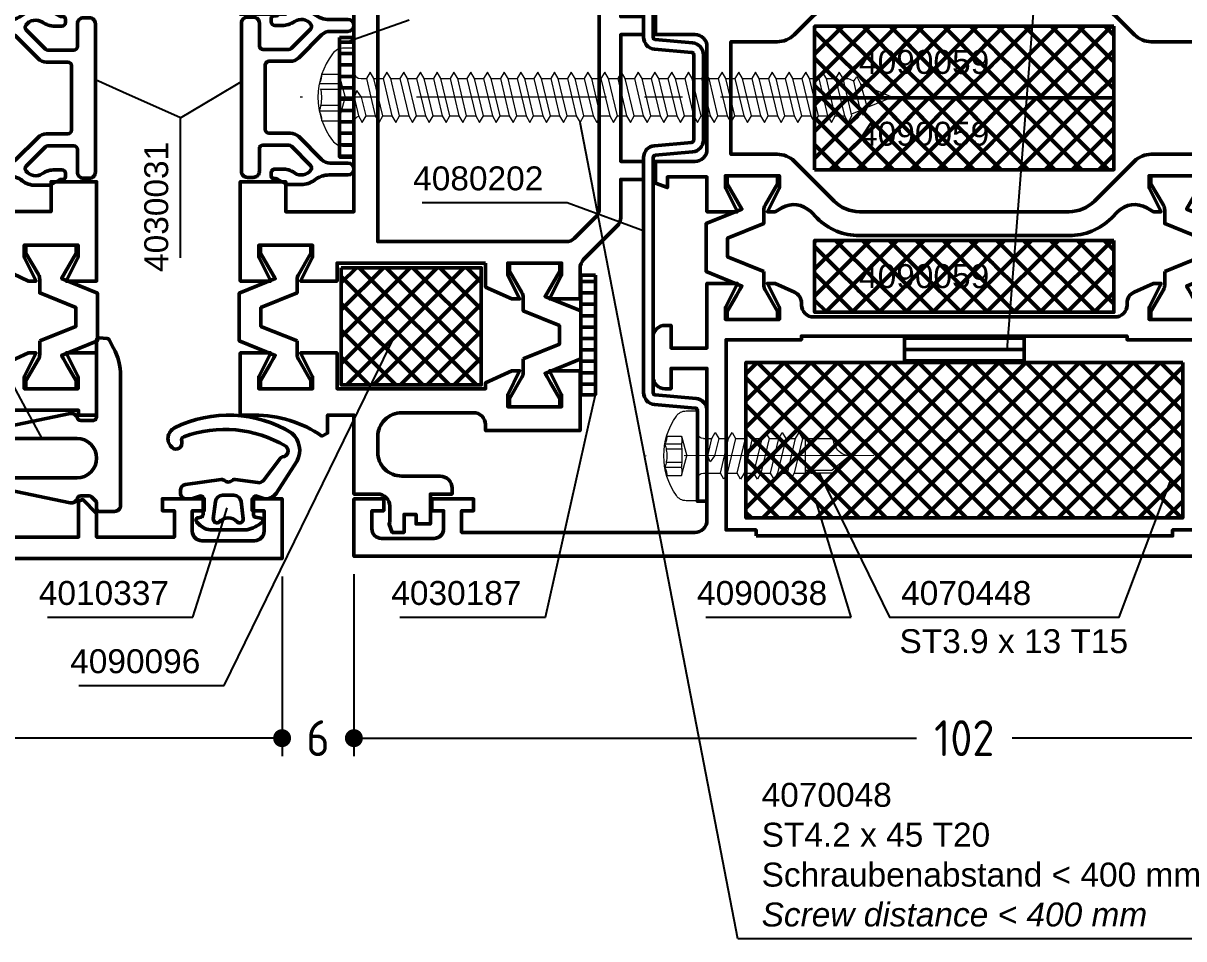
# Model space of a CAD drawing. Header units: millimetres. Extents: x 5 to 241, y 6 to 132.
# Drawn here: x 95.9 to 192.8, y 6 to 82.5 of the extents above; entities that cross this region are included whole.
import ezdxf

# ---------------------------------------------------------------- set-up
doc = ezdxf.new("R2010")
doc.units = ezdxf.units.MM
doc.linetypes.add('CENTER', pattern=[50.8, 31.75, -6.35, 6.35, -6.35])
doc.linetypes.add('HIDDEN', pattern=[9.525, 6.35, -3.175])
for name, color, linetype, lineweight in [('AM_5', 3, 'Continuous', 25), ('AM_C', 50, 'Continuous', 50), ('AM_S', 80, 'Continuous', 50), ('Cent3', 70, 'CENTER', 18), ('CHide4', 10, 'HIDDEN', 13), ('Cont3', 70, 'Continuous', 18), ('Cont4', 10, 'Continuous', 13)]:
    doc.layers.add(name, color=color, linetype=linetype, lineweight=lineweight)
doc.layers.add('WBC-GER-ENG', color=7, linetype='Continuous')
doc.styles.add('HBS_DIMTEXTSTYLE', font='isocp.shx')
doc.styles.add('SWISSL', font='swissl.ttf')
doc.dimstyles.new('Konstruktionsschnitt 1-1$0', dxfattribs={"dimscale": 0, "dimtxt": 3, "dimasz": 1.5, "dimexe": 1.5, "dimexo": 1.5, "dimgap": 1.5, "dimtad": 0, "dimdsep": 46, "dimtxsty": 'HBS_DIMTEXTSTYLE', "dimblk": 'PUNKT', "dimcen": 0, "dimclrd": 3, "dimclre": 3, "dimclrt": 2, "dimadec": 1, "dimazin": 2, "dimtfac": 0.7, "dimtofl": 0, "dimtmove": 0, "dimatfit": 3, "dimfxl": 0, "dimtolj": 1, "dimtzin": 0, "dimarcsym": 0})

# ---------------------------------------------------------------- blocks, each defined once
blk = doc.blocks.new('WS4070448')
at = {"layer": 'Cent3', "ltscale": 0.5}
blk.add_line((8.051, -14.399), (8.067, 4.661), dxfattribs=at)
at = {"layer": 'CHide4', "ltscale": 0.3}
for p, q in [((7.096, 1.694), (7.096, 3.079)), ((7.508, 1.694), (7.508, 2.967)), ((8.627, 1.694), (8.627, 2.967)), ((9.039, 1.694), (9.039, 3.079))]:
    blk.add_line(p, q, dxfattribs=at)
for points in [[(6.417, 2.921), (6.417, 1.694)], [(9.717, 2.921), (9.717, 1.694)], [(6.417, 1.694), (8.067, 1.252)], [(9.717, 1.694), (8.067, 1.252)]]:
    blk.add_lwpolyline(points, dxfattribs=at)
for centre, radius, start, end in [((6.478, 4.198), 1.279, 267.28485, 298.88724), ((8.067, 5.853), 2.94, 250.69884, 289.30116), ((9.657, 4.198), 1.279, 241.11276, 272.71515), ((6.756, 2.851), 1.206, 253.66426, 286.33574), ((8.067, 11.775), 10.128, 264.49478, 275.50522), ((9.378, 2.851), 1.206, 253.66426, 286.33574)]:
    blk.add_arc(centre, radius, start, end, dxfattribs=at)
at = {"layer": 'Cont4'}
for p, q in [((6.617, -8.639), (6.617, -11.003)), ((6.617, -8.639), (9.517, -8.639)), ((9.517, -11.003), (9.517, -8.639)), ((6.617, -11.003), (8.067, -12.639)), ((8.067, -12.639), (9.517, -11.003))]:
    blk.add_line(p, q, dxfattribs=at)
blk.add_lwpolyline([(11.39, 2.114, 0.314856), (4.744, 2.114, 0.244912), (4.317, 1.295), (4.317, 0.361), (11.817, 0.361), (11.817, 1.295, 0.244912), (11.39, 2.114, 0.138291)], format="xyb", dxfattribs=at)
for points in [[(6.117, -1.139), (6.617, -1.428), (8.067, -1.084), (8.567, -0.707), (8.067, -0.507), (6.617, -0.851)], [(6.117, -2.539), (6.617, -2.828), (9.517, -2.14), (10.017, -1.852), (9.517, -1.563), (6.617, -2.251)], [(6.117, -3.939), (6.617, -4.228), (9.517, -3.54), (10.017, -3.252), (9.517, -2.963), (6.617, -3.651)], [(6.117, -5.339), (6.617, -5.628), (9.517, -4.94), (10.017, -4.652), (9.517, -4.363), (6.617, -5.051)], [(6.117, -6.739), (6.617, -7.028), (9.517, -6.34), (10.017, -6.052), (9.517, -5.763), (6.617, -6.451)], [(6.117, -8.139), (6.617, -8.428), (9.517, -7.74), (10.017, -7.452), (9.517, -7.163), (6.617, -7.851)]]:
    blk.add_lwpolyline(points, close=True, dxfattribs=at)
for points in [[(6.617, -0.139), (6.617, -0.851)], [(9.517, -0.139), (9.517, -1.563)], [(6.617, -1.428), (6.617, -1.851)], [(6.617, -1.428), (6.617, -2.251)], [(6.617, -1.428), (6.617, -2.251)], [(6.617, -2.828), (6.617, -3.651)], [(9.517, -2.14), (9.517, -2.963)], [(9.517, -3.54), (9.517, -4.363)], [(6.617, -4.228), (6.617, -5.051)], [(6.617, -5.628), (6.617, -6.451)], [(9.517, -4.94), (9.517, -5.763)], [(9.517, -6.34), (9.517, -7.163)], [(6.617, -7.028), (6.617, -7.851)], [(9.517, -7.74), (9.517, -8.639)], [(6.617, -8.428), (6.617, -8.639)], [(9.267, -8.639), (9.267, -10.887), (8.101, -12.285)], [(9.517, -9.14), (9.517, -9.963)], [(6.617, -9.828), (6.617, -10.651)]]:
    blk.add_lwpolyline(points, dxfattribs=at)
for centre, radius, start, end in [((6.117, -0.139), 0.5, 0, 90), ((10.017, -0.139), 0.5, 90, 180), ((6.609, -12.471), 1.468, 353.42435, 89.66881)]:
    blk.add_arc(centre, radius, start, end, dxfattribs=at)
blk = doc.blocks.new('PUNKT')
at = {"color": 0, "linetype": 'Continuous'}
blk.add_line((-0.5, 0), (-1, 0), dxfattribs=at)
at = {"color": 0, "linetype": 'Continuous', "const_width": 0.5}
blk.add_lwpolyline([(-0.25, 0, 1), (0.25, 0, 1)], format="xyb", close=True, dxfattribs=at)
blk = doc.blocks.new('*D9')
at = {"layer": 'AM_5', "color": 3, "lineweight": -2, "transparency": 16777216}
for p, q in [((123.5, 36.466), (123.5, 21.268)), ((225.5, 36.466), (225.5, 21.268)), ((125, 22.768), (170.51, 22.768)), ((224, 22.768), (178.49, 22.768))]:
    blk.add_line(p, q, dxfattribs=at)
at = {"layer": 'AM_5', "color": 3, "lineweight": -2, "transparency": 16777216, "xscale": 1.5, "yscale": 1.5, "zscale": 1.5, "rotation": 180}
blk.add_blockref('PUNKT', (123.5, 22.768), dxfattribs=at)
at = {"layer": 'AM_5', "color": 3, "lineweight": -2, "transparency": 16777216, "xscale": 1.5, "yscale": 1.5, "zscale": 1.5}
blk.add_blockref('PUNKT', (225.5, 22.768), dxfattribs=at)
at = {"layer": 'AM_5', "color": 2, "transparency": 16777216, "insert": (174.5, 22.768), "char_height": 3, "attachment_point": 5, "style": 'HBS_DIMTEXTSTYLE'}
blk.add_mtext('\\A1;102', dxfattribs=at)
blk = doc.blocks.new('ZAHL links')
at = {"layer": 'AM_5', "color": 2, "style": 'SWISSL'}
blk.add_attdef('XXX', (1.846, -2.5), '', height=1.5, dxfattribs=at)
blk = doc.blocks.new('*S59')
at = {"layer": 'AM_5', "color": 3}
for p, q in [((182.865, 116.766), (175.886, 99.484)), ((182.865, 116.766), (178.252, 57.701)), ((195.001, 116.766), (182.865, 116.766))]:
    blk.add_line(p, q, dxfattribs=at)
at = {"layer": 'AM_5', "color": 3, "linetype": 'Continuous'}
for p, q in [((175.886, 99.484), (174.949, 97.166)), ((178.252, 57.701), (178.058, 55.209))]:
    blk.add_line(p, q, dxfattribs=at)
at = {"layer": 'AM_5', "color": 2, "insert": (184.865, 117.766), "char_height": 2, "attachment_point": 7, "style": 'SWISSL'}
blk.add_mtext('4030232', dxfattribs=at)
blk = doc.blocks.new('*S60')
at = {"layer": 'AM_5', "color": 3, "linetype": 'Continuous'}
blk.add_line((162.764, 40.44), (162.041, 42.833), dxfattribs=at)
at = {"layer": 'AM_5', "color": 3}
for p, q in [((165.049, 32.872), (162.764, 40.44)), ((152.904, 32.872), (165.049, 32.872))]:
    blk.add_line(p, q, dxfattribs=at)
at = {"layer": 'AM_5', "color": 2, "insert": (163.049, 33.872), "char_height": 2, "attachment_point": 9, "style": 'SWISSL'}
blk.add_mtext('4090038', dxfattribs=at)
blk = doc.blocks.new('*S61')
at = {"layer": 'AM_5', "color": 3, "linetype": 'Continuous'}
blk.add_line((143.128, 49.026), (143.675, 51.466), dxfattribs=at)
at = {"layer": 'AM_5', "color": 3}
for p, q in [((139.5, 32.872), (143.128, 49.026)), ((127.349, 32.872), (139.5, 32.872))]:
    blk.add_line(p, q, dxfattribs=at)
at = {"layer": 'AM_5', "color": 2, "insert": (137.5, 33.872), "char_height": 2, "attachment_point": 9, "style": 'SWISSL'}
blk.add_mtext('4030187', dxfattribs=at)
blk = doc.blocks.new('*S64')
at = {"layer": 'AM_5', "color": 3}
for p, q in [((129.193, 67.52), (141.329, 67.52)), ((141.329, 67.52), (145.413, 66.026))]:
    blk.add_line(p, q, dxfattribs=at)
at = {"layer": 'AM_5', "color": 3, "linetype": 'Continuous'}
blk.add_line((145.413, 66.026), (147.761, 65.168), dxfattribs=at)
at = {"layer": 'AM_5', "color": 2, "insert": (139.329, 68.52), "char_height": 2, "attachment_point": 9, "style": 'SWISSL'}
blk.add_mtext('4080202', dxfattribs=at)
blk = doc.blocks.new('ws4070048')
at = {"layer": 'Cent3', "ltscale": 0.5}
blk.add_line((0, -46.5), (0, 4.5), dxfattribs=at)
at = {"layer": 'CHide4', "ltscale": 0.3}
for p, q in [((-1.171, 1.248), (-1.171, 2.885)), ((-0.684, 1.248), (-0.684, 2.753)), ((0.638, 1.248), (0.638, 2.753)), ((1.125, 1.248), (1.125, 2.885))]:
    blk.add_line(p, q, dxfattribs=at)
for points in [[(-1.973, 2.666), (-1.973, 1.248)], [(1.927, 2.682), (1.927, 1.248)], [(-1.973, 1.248), (-0.023, 0.726)], [(1.927, 1.248), (-0.023, 0.726)]]:
    blk.add_lwpolyline(points, dxfattribs=at)
for centre, radius, start, end in [((-1.962, 4.206), 1.539, 269.57434, 300.88365), ((-0.023, 6.163), 3.474, 250.69884, 289.30116), ((1.885, 4.206), 1.525, 240.10442, 271.56463), ((-1.572, 2.616), 1.425, 253.66426, 286.33574), ((-0.023, 13.162), 11.97, 264.49478, 275.50522), ((1.526, 2.616), 1.425, 253.66426, 286.33574)]:
    blk.add_arc(centre, radius, start, end, dxfattribs=at)
at = {"layer": 'Cont4'}
blk.add_lwpolyline([(3.625, 1.781, 0.336235), (-3.625, 1.781, 0.234691), (-4.1, 0.825), (-4.1, 0), (4.1, 0), (4.1, 0.825, 0.234691), (3.625, 1.781, 0.14402)], format="xyb", dxfattribs=at)
for points in [[(-1.55, -0.382), (-2.1, -0.7), (-1.55, -1.018), (0, -0.647), (0.55, -0.233), (0, -0.012)], [(-1.55, -1.782), (-2.1, -2.1), (-1.55, -2.418), (1.55, -1.677), (2.1, -1.359), (1.55, -1.042)], [(-1.55, -3.182), (-2.1, -3.5), (-1.55, -3.818), (1.55, -3.077), (2.1, -2.759), (1.55, -2.442)], [(-1.55, -4.582), (-2.1, -4.9), (-1.55, -5.218), (1.55, -4.477), (2.1, -4.159), (1.55, -3.842)], [(-1.55, -5.982), (-2.1, -6.3), (-1.55, -6.618), (1.55, -5.877), (2.1, -5.559), (1.55, -5.242)], [(-1.55, -7.382), (-2.1, -7.7), (-1.55, -8.018), (1.55, -7.277), (2.1, -6.959), (1.55, -6.642)], [(-1.55, -8.782), (-2.1, -9.1), (-1.55, -9.418), (1.55, -8.677), (2.1, -8.359), (1.55, -8.042)], [(-1.55, -10.182), (-2.1, -10.5), (-1.55, -10.818), (1.55, -10.077), (2.1, -9.759), (1.55, -9.442)], [(-1.55, -11.582), (-2.1, -11.9), (-1.55, -12.218), (1.55, -11.477), (2.1, -11.159), (1.55, -10.842)], [(-1.55, -12.982), (-2.1, -13.3), (-1.55, -13.618), (1.55, -12.877), (2.1, -12.559), (1.55, -12.242)], [(-1.55, -14.382), (-2.1, -14.7), (-1.55, -15.018), (1.55, -14.277), (2.1, -13.959), (1.55, -13.642)], [(-1.55, -15.782), (-2.1, -16.1), (-1.55, -16.418), (1.55, -15.677), (2.1, -15.359), (1.55, -15.042)], [(-1.55, -17.182), (-2.1, -17.5), (-1.55, -17.818), (1.55, -17.077), (2.1, -16.759), (1.55, -16.442)], [(-1.55, -18.582), (-2.1, -18.9), (-1.55, -19.218), (1.55, -18.477), (2.1, -18.159), (1.55, -17.842)], [(-1.55, -19.982), (-2.1, -20.3), (-1.55, -20.618), (1.55, -19.877), (2.1, -19.559), (1.55, -19.242)], [(-1.55, -21.382), (-2.1, -21.7), (-1.55, -22.018), (1.55, -21.277), (2.1, -20.959), (1.55, -20.642)], [(-1.55, -22.782), (-2.1, -23.1), (-1.55, -23.418), (1.55, -22.677), (2.1, -22.359), (1.55, -22.042)], [(-1.55, -24.182), (-2.1, -24.5), (-1.55, -24.818), (1.55, -24.077), (2.1, -23.759), (1.55, -23.442)], [(-1.55, -25.582), (-2.1, -25.9), (-1.55, -26.218), (1.55, -25.477), (2.1, -25.159), (1.55, -24.842)], [(-1.55, -26.982), (-2.1, -27.3), (-1.55, -27.618), (1.55, -26.877), (2.1, -26.559), (1.55, -26.242)], [(-1.55, -28.382), (-2.1, -28.7), (-1.55, -29.018), (1.55, -28.277), (2.1, -27.959), (1.55, -27.642)], [(-1.55, -29.782), (-2.1, -30.1), (-1.55, -30.418), (1.55, -29.677), (2.1, -29.359), (1.55, -29.042)], [(-1.55, -31.182), (-2.1, -31.5), (-1.55, -31.818), (1.55, -31.077), (2.1, -30.759), (1.55, -30.442)], [(-1.55, -32.582), (-2.1, -32.9), (-1.55, -33.218), (1.55, -32.477), (2.1, -32.159), (1.55, -31.842)], [(-1.55, -33.982), (-2.1, -34.3), (-1.55, -34.618), (1.55, -33.877), (2.1, -33.559), (1.55, -33.242)], [(-1.55, -35.382), (-2.1, -35.7), (-1.55, -36.018), (1.55, -35.277), (2.1, -34.959), (1.55, -34.642)], [(-1.55, -36.782), (-2.1, -37.1), (-1.55, -37.418), (1.55, -36.677), (2.1, -36.359), (1.55, -36.042)], [(-1.55, -38.182), (-2.1, -38.5), (-1.55, -38.818), (1.55, -38.077), (2.1, -37.759), (1.55, -37.442)], [(-1.55, -39.582), (-2.1, -39.9), (-1.55, -40.218), (1.55, -39.477), (2.1, -39.159), (1.55, -38.842)], [(-1.55, -40.982), (-2.1, -41.3), (-1.55, -41.618), (1.55, -40.877), (2.1, -40.559), (1.55, -40.242)], [(1.342, -41.76), (1.733, -42.024), (1.107, -42.328), (-0.872, -42.896), (-1.497, -42.594), (-1.107, -42.328)]]:
    blk.add_lwpolyline(points, close=True, dxfattribs=at)
for points in [[(1.55, -0.6), (1.55, -1.042)], [(-1.55, -1.018), (-1.55, -1.782)], [(1.55, -1.677), (1.55, -2.442)], [(-1.55, -2.418), (-1.55, -3.182)], [(-1.55, -3.818), (-1.55, -4.582)], [(1.55, -3.077), (1.55, -3.842)], [(1.55, -4.477), (1.55, -5.242)], [(-1.55, -5.218), (-1.55, -5.982)], [(-1.55, -6.618), (-1.55, -7.382)], [(1.55, -5.877), (1.55, -6.642)], [(1.55, -7.277), (1.55, -8.042)], [(-1.55, -8.018), (-1.55, -8.782)], [(1.55, -8.677), (1.55, -9.442)], [(-1.55, -9.418), (-1.55, -10.182)], [(1.55, -10.077), (1.55, -10.842)], [(-1.55, -10.818), (-1.55, -11.582)], [(1.55, -11.477), (1.55, -12.242)], [(-1.55, -12.218), (-1.55, -12.982)], [(1.55, -12.877), (1.55, -13.642)], [(-1.55, -13.618), (-1.55, -14.382)], [(1.55, -14.277), (1.55, -15.042)], [(-1.55, -15.018), (-1.55, -15.782)], [(-1.55, -16.418), (-1.55, -17.182)], [(1.55, -15.677), (1.55, -16.442)], [(1.55, -17.077), (1.55, -17.842)], [(-1.55, -17.818), (-1.55, -18.582)], [(-1.55, -19.218), (-1.55, -19.982)], [(1.55, -18.477), (1.55, -19.242)], [(1.55, -19.877), (1.55, -20.642)], [(-1.55, -20.618), (-1.55, -21.382)], [(1.55, -21.277), (1.55, -22.042)], [(-1.55, -22.018), (-1.55, -22.782)], [(1.55, -22.677), (1.55, -23.442)], [(-1.55, -23.418), (-1.55, -24.182)], [(1.55, -24.077), (1.55, -24.842)], [(-1.55, -24.818), (-1.55, -25.582)], [(1.55, -25.477), (1.55, -26.242)], [(-1.55, -26.218), (-1.55, -26.982)], [(1.55, -26.877), (1.55, -27.642)], [(-1.55, -27.618), (-1.55, -28.382)], [(-1.55, -29.018), (-1.55, -29.782)], [(1.55, -28.277), (1.55, -29.042)], [(1.55, -29.677), (1.55, -30.442)], [(-1.55, -30.418), (-1.55, -31.182)], [(-1.55, -31.818), (-1.55, -32.582)], [(1.55, -31.077), (1.55, -31.842)], [(1.55, -32.477), (1.55, -33.242)], [(-1.55, -33.218), (-1.55, -33.982)], [(1.55, -33.877), (1.55, -34.642)], [(-1.55, -34.618), (-1.55, -35.382)], [(1.55, -35.277), (1.55, -36.042)], [(-1.55, -36.018), (-1.55, -36.782)], [(1.55, -36.677), (1.55, -37.442)], [(-1.55, -37.418), (-1.55, -38.182)], [(1.55, -38.077), (1.55, -38.842)], [(-1.55, -38.818), (-1.55, -39.582)], [(1.55, -39.477), (1.55, -40.242)], [(-1.55, -40.218), (-1.55, -40.982)], [(-1.107, -42.328), (-1.414, -41.585)], [(1.342, -41.76), (1.55, -41.258)], [(1.55, -40.877), (1.55, -41.258)], [(1.107, -42.328), (0, -45), (-0.872, -42.896)]]:
    blk.add_lwpolyline(points, dxfattribs=at)
for centre, start, end in [((2.15, -0.6), 90, 180), ((-2.15, -0.6), 19.28031, 90)]:
    blk.add_arc(centre, 0.6, start, end, dxfattribs=at)
blk = doc.blocks.new('*D21')
at = {"layer": 'AM_5', "color": 3, "lineweight": -2, "transparency": 16777216}
for p, q in [((19.5, 36.466), (19.5, 21.266)), ((117.5, 36.268), (117.5, 21.266)), ((21, 22.766), (65.287, 22.766)), ((116, 22.766), (71.712, 22.766))]:
    blk.add_line(p, q, dxfattribs=at)
at = {"layer": 'AM_5', "color": 3, "lineweight": -2, "transparency": 16777216, "xscale": 1.5, "yscale": 1.5, "zscale": 1.5, "rotation": 180}
blk.add_blockref('PUNKT', (19.5, 22.766), dxfattribs=at)
at = {"layer": 'AM_5', "color": 3, "lineweight": -2, "transparency": 16777216, "xscale": 1.5, "yscale": 1.5, "zscale": 1.5}
blk.add_blockref('PUNKT', (117.5, 22.766), dxfattribs=at)
at = {"layer": 'AM_5', "color": 2, "transparency": 16777216, "insert": (68.5, 22.766), "char_height": 3, "attachment_point": 5, "style": 'HBS_DIMTEXTSTYLE'}
blk.add_mtext('\\A1;98', dxfattribs=at)
blk = doc.blocks.new('*D22')
at = {"layer": 'AM_5', "color": 3, "lineweight": -2, "transparency": 16777216}
for p, q in [((117.5, 36.268), (117.5, 21.266)), ((123.5, 36.466), (123.5, 21.266)), ((116, 22.766), (114.5, 22.766)), ((125, 22.766), (126.5, 22.766))]:
    blk.add_line(p, q, dxfattribs=at)
at = {"layer": 'AM_5', "color": 3, "lineweight": -2, "transparency": 16777216, "xscale": 1.5, "yscale": 1.5, "zscale": 1.5}
blk.add_blockref('PUNKT', (117.5, 22.766), dxfattribs=at)
at = {"layer": 'AM_5', "color": 3, "lineweight": -2, "transparency": 16777216, "xscale": 1.5, "yscale": 1.5, "zscale": 1.5, "rotation": 180}
blk.add_blockref('PUNKT', (123.5, 22.766), dxfattribs=at)
at = {"layer": 'AM_5', "color": 2, "transparency": 16777216, "insert": (120.5, 22.766), "char_height": 3, "attachment_point": 5, "style": 'HBS_DIMTEXTSTYLE'}
blk.add_mtext('\\A1;6', dxfattribs=at)
blk = doc.blocks.new('*S72')
at = {"layer": 'AM_5', "color": 3}
for p, q in [((75.212, 66.267), (87.342, 66.267)), ((87.342, 66.267), (96.239, 50.011))]:
    blk.add_line(p, q, dxfattribs=at)
at = {"layer": 'AM_5', "color": 3, "linetype": 'Continuous'}
blk.add_line((96.239, 50.011), (97.439, 47.818), dxfattribs=at)
at = {"layer": 'AM_5', "color": 2, "insert": (85.342, 67.267), "char_height": 2, "attachment_point": 9, "style": 'SWISSL'}
blk.add_mtext('4030183', dxfattribs=at)
blk = doc.blocks.new('*S73')
at = {"layer": 'AM_5', "color": 3, "linetype": 'Continuous'}
blk.add_line((112.174, 39.63), (112.924, 42.015), dxfattribs=at)
at = {"layer": 'AM_5', "color": 3}
for p, q in [((110.049, 32.872), (112.174, 39.63)), ((97.899, 32.872), (110.049, 32.872))]:
    blk.add_line(p, q, dxfattribs=at)
at = {"layer": 'AM_5', "color": 2, "insert": (108.049, 33.872), "char_height": 2, "attachment_point": 9, "style": 'SWISSL'}
blk.add_mtext('4010337', dxfattribs=at)
blk = doc.blocks.new('*S75')
at = {"layer": 'AM_5', "color": 3, "linetype": 'Continuous'}
for p, q in [((104.183, 76.757), (101.9, 77.776)), ((111.956, 76.368), (114.1, 77.653))]:
    blk.add_line(p, q, dxfattribs=at)
at = {"layer": 'AM_5', "color": 3}
for p, q in [((109.012, 74.604), (104.183, 76.757)), ((109.012, 74.604), (111.956, 76.368)), ((109.012, 62.904), (109.012, 74.604))]:
    blk.add_line(p, q, dxfattribs=at)
at = {"layer": 'AM_5', "color": 2, "insert": (108.012, 72.604), "char_height": 2, "attachment_point": 9, "rotation": 90, "style": 'SWISSL'}
blk.add_mtext('4030031', dxfattribs=at)
blk = doc.blocks.new('*S78')
at = {"layer": 'AM_5', "color": 3, "linetype": 'Continuous'}
blk.add_line((125.611, 53.688), (126.708, 55.935), dxfattribs=at)
at = {"layer": 'AM_5', "color": 3}
for p, q in [((112.67, 27.168), (125.611, 53.688)), ((100.514, 27.168), (112.67, 27.168))]:
    blk.add_line(p, q, dxfattribs=at)
at = {"layer": 'AM_5', "color": 2, "insert": (110.67, 28.168), "char_height": 2, "attachment_point": 9, "style": 'SWISSL'}
blk.add_mtext('4090096', dxfattribs=at)
blk = doc.blocks.new('*S79')
at = {"layer": 'WBC-GER-ENG', "color": 3, "linetype": 'Continuous'}
blk.add_line((142.874, 71.776), (142.4, 74.231), dxfattribs=at)
at = {"layer": 'WBC-GER-ENG', "color": 3}
for p, q in [((155.567, 6), (142.874, 71.776)), ((193.749, 6), (155.567, 6))]:
    blk.add_line(p, q, dxfattribs=at)
at = {"layer": 'WBC-GER-ENG', "color": 2, "insert": (157.567, 7), "char_height": 2, "attachment_point": 7, "style": 'SWISSL'}
blk.add_mtext('4070048\\PST4.2 x 45 T20\\PSchraubenabstand < 400 mm\\P\\fSwis721 Lt BT|b0|i1|c0|p34;Screw distance < 400 mm', dxfattribs=at)
blk = doc.blocks.new('WI4090096')
h = blk.add_hatch()
h.set_pattern_fill('ANSI37', color=256, scale=0.5, angle=-90)
h.set_pattern_definition([(315, (-138.8408, 91.3842), (1.122532, 1.122532), []), (45, (-138.8408, 91.3842), (-1.122532, 1.122532), [])])
h.paths.add_polyline_path([(11.7, 9.8), (0, 9.8), (0, 0), (11.7, 0)])
blk.add_lwpolyline([(0, 9.8), (11.7, 9.8), (11.7, 0), (0, 0), (0, 9.8)], close=True)
blk = doc.blocks.new('WI1021358')
for points in [[(-75.199, 5), (-75.199, -2), (-72.199, -2), (-72.058, -2.341), (-73.216, -3.5), (-75.199, -3.5), (-75.199, -10), (-72.999, -10), (-72.999, -9), (-71.999, -9), (-71.999, -12.5), (-72.999, -12.5), (-72.999, -11.5), (-74.699, -11.5, 0.414214), (-75.499, -12.3), (-75.499, -16.7, 0.414214), (-74.699, -17.5), (-72.999, -17.5), (-72.999, -16.5), (-71.999, -16.5), (-71.999, -19), (-76.999, -19), (-76.999, 79)], [(-60.805, 4.358), (-59.799, 2.2), (-59.799, 2.2), (-59.799, 1.55), (-61.799, 2.55), (-62.799, 2.55), (-62.799, -1.95), (-61.799, -1.95), (-59.799, -0.95), (-59.799, -3.5), (-64.999, -3.5), (-64.999, -2), (-64.599, -2), (-64.599, 5, 0.414214)]]:
    blk.add_lwpolyline(points, format="xyb")
blk.add_lwpolyline([(-52.594, 4.787), (-53.8, 2.2), (-53.799, 1.55), (-51.799, 2.55), (-50.799, 2.55), (-50.799, -1.95), (-51.799, -1.95), (-53.799, -0.95), (-53.799, -3.5), (-45.499, -3.5), (-45.499, 0.3), (-47.999, 0.3), (-47.999, 6)])
blk.add_lwpolyline([(-58.807, 1.25), (-59.933, 1.25, -0.131652), (-60.333, 1.358), (-62.138, 2.4), (-62.799, 2.4), (-62.799, -1.8), (-62.138, -1.8), (-60.799, -1.027), (-60.311, -0.744), (-60.012, -0.572), (-58.799, -3.575), (-54.799, -3.575), (-53.586, -0.572), (-51.46, -1.8), (-50.799, -1.8), (-50.799, 2.4), (-51.46, 2.4), (-53.265, 1.358, -0.131652), (-53.665, 1.25), (-54.791, 1.25), (-56.013, -1.775), (-57.585, -1.775)], format="xyb", close=True)
blk = doc.blocks.new('WI1021365')
for points in [[(0.2, -51), (0.2, 51), (5, 51), (5, 48.5), (4, 48.5), (4, 49.5), (2.5, 49.5, 0.414214), (1.7, 48.7), (1.7, 44.3, 0.414214), (2.5, 43.5), (4, 43.5), (4, 44.5), (5, 44.5), (5, 41), (4, 41), (4, 42), (2.2, 42), (2.2, 22.5, 0.414214), (3.2, 21.5), (15.9, 21.5), (15.9, 24.5), (14.2, 24.5), (14.2, 25, -0.414214), (15.2, 26), (18.5, 26, -0.414214), (19.5, 25), (19.5, 24.5), (17.6, 24.5), (17.6, 21.5), (23, 21.5), (23, 18.95), (21, 19.95), (20, 19.95), (20, 15.45), (21, 15.45), (23, 16.45), (23, 15.8), (22.266, 14.187, -0.294108), (21.356, 13.6), (21.2, 13.6, 0.414214), (20.2, 12.6), (20.2, -12.6, 0.414214), (21.2, -13.6), (21.356, -13.6, -0.294108), (22.266, -14.186), (23, -15.8), (23, -15.8), (23, -16.45), (21, -15.45), (20, -15.45), (20, -19.95)], [(29, -15.8), (29.32, -15.245, 0.339454), (29.003, -12.831), (28.464, -12.293, -0.198912), (27, -8.757), (27, 8.757, -0.198912), (28.464, 12.293), (29.003, 12.831, 0.339454), (29.32, 15.245), (29, 15.8), (29, 16.45), (31, 15.45), (32, 15.45), (32, 19.95), (31, 19.95), (29, 18.95), (29, 21.5), (31.9, 21.5), (31.9, 24.8), (31.014, 24.8), (31.378, 25.8), (33.2, 25.8), (33.2, 22.5, 0.414214), (34.2, 21.5), (42.8, 21.5, 0.414214), (43.8, 22.5), (43.8, 25.8), (45.622, 25.8)]]:
    blk.add_lwpolyline(points, format="xyb")
blk.add_lwpolyline([(32, -19.95), (32, -15.45), (31, -15.45), (29, -16.45), (29, -15.8), (29.32, -15.245)])
for points in [[(23.992, 16.75), (22.866, 16.75, 0.131652), (22.466, 16.643), (20.661, 15.6), (20, 15.6), (20, 19.8), (20.661, 19.8), (22, 19.027), (22.488, 18.745), (22.787, 18.572), (24, 21.575), (28, 21.575), (29.213, 18.572), (31.339, 19.8), (32, 19.8), (32, 15.6), (31.339, 15.6), (29.534, 16.643, 0.131652), (29.134, 16.75), (28.008, 16.75), (26.786, 19.775), (25.214, 19.775)], [(48, 8.757, 0.198912), (47.121, 10.879), (43.786, 14.214, -0.198912), (43.2, 15.628), (43.2, 19.5), (33.8, 19.5), (33.8, 15.628, -0.198912), (33.214, 14.214), (29.879, 10.879, 0.198912), (29, 8.757), (29, -8.757, 0.198912), (29.879, -10.879), (33.214, -14.214, -0.198912), (33.8, -15.628), (33.8, -19.5), (43.2, -19.5), (43.2, -15.628, -0.198912), (43.786, -14.214), (47.121, -10.879, 0.198912), (48, -8.757)], [(23.992, -16.749), (22.866, -16.749, -0.131652), (22.466, -16.642), (20.661, -15.6), (20, -15.6), (20, -19.8), (20.661, -19.8), (22, -19.026), (22.488, -18.744), (22.787, -18.571), (24, -21.574), (28, -21.574), (29.213, -18.571), (31.339, -19.8), (32, -19.8), (32, -15.6), (31.339, -15.6), (29.534, -16.642, -0.131652), (29.134, -16.749), (28.008, -16.749), (26.786, -19.774), (25.214, -19.774)]]:
    blk.add_lwpolyline(points, format="xyb", close=True)
blk.add_lwpolyline([(1.9, 17.4), (2.4, 17.4), (2.4, 19.9), (18.3, 19.9), (18.3, 13.6), (18.6, 13.6), (18.6, -13.6), (18.3, -13.6), (18.3, -19.9), (2.4, -19.9), (2.4, -17.4), (1.9, -17.4), (1.9, 17.4)], close=True)
blk = doc.blocks.new('WI1021376')
for points in [[(-17.2, 28.8), (-17.2, 29.45), (-15.2, 28.45), (-14.2, 28.45), (-14.2, 32.95), (-15.2, 32.95), (-17.2, 31.95), (-17.2, 34.5), (-12, 34.5), (-12, 33), (-12.4, 33), (-12.4, 27.5, 0.414214), (-9.9, 25), (-2.8, 25, 0.414214), (-1.8, 26), (-1.8, 33), (-4.8, 33), (-4.941, 33.341), (-3.783, 34.5), (-1.8, 34.5), (-1.8, 41), (-4, 41), (-4, 40), (-5, 40), (-5, 43.5), (-4, 43.5), (-4, 42.5), (-2.3, 42.5, 0.414214), (-1.5, 43.3), (-1.5, 47.7, 0.414214), (-2.3, 48.5), (-4, 48.5), (-4, 47.5), (-5, 47.5), (-5, 50), (0, 50), (0, 0.5), (-0.821, 0.117), (-1.714, 0.866, 0.176327), (-2.357, 1.1), (-3.5, 1.1, 0.414214), (-4.5, 0.1), (-4.5, -1.9, -0.414214), (-5.5, -2.9), (-6.3, -2.9), (-6.3, 1.1), (-11.7, 1.1, -0.414214), (-12.7, 2.1), (-12.7, 6.1), (-15.7, 6.1), (-15.7, 8.65), (-13.7, 7.65), (-12.7, 7.65), (-12.7, 12.15), (-13.7, 12.15), (-15.7, 11.15), (-15.7, 11.8), (-14.7, 14), (-14.2, 14), (-14.2, 25.4, 0.414214), (-15.2, 26.4), (-15.533, 26.4, -0.302776), (-16.456, 27.015), (-17.2, 28.8)], [(-73.955, 21.998), (-72.6, 21.999, 0.413845), (-71.601, 22.999), (-71.601, 25), (-65.001, 25), (-65.001, 27.2), (-66.501, 27.2), (-66.749, 27.669, 0.151177), (-65.001, 33.317), (-65.001, 34.5), (-59.801, 34.5), (-59.801, 31.95), (-61.801, 32.95), (-62.801, 32.95), (-62.801, 28.45), (-61.801, 28.45), (-59.801, 29.45), (-59.801, 26.4), (-62.801, 26.4), (-62.801, 14), (-62.301, 14), (-61.301, 11.8), (-61.301, 11.15), (-63.301, 12.15), (-64.301, 12.15), (-64.301, 7.65), (-63.301, 7.65), (-61.301, 8.65), (-61.301, 6.1), (-66.301, 6.1), (-66.301, 14), (-65.801, 14, 0.414214), (-64.801, 15), (-64.801, 21, 0.414214), (-66.801, 23), (-68.101, 23, 0.414214), (-70.101, 21), (-70.101, 17.8, -0.414214), (-71.101, 16.8), (-71.601, 16.8), (-71.601, 18.6), (-74.102, 18.6), (-74.102, 19.8), (-73.302, 19.8), (-73.302, 20.8), (-74.802, 20.8), (-74.802, 21.798), (-74.104, 22.064, 0.213422), (-73.955, 21.998)], [(-58.809, 29.75), (-59.935, 29.75, 0.131652), (-60.335, 29.642), (-62.14, 28.6), (-62.801, 28.6), (-62.801, 32.8), (-62.14, 32.8), (-60.801, 32.027), (-60.313, 31.744), (-60.014, 31.572), (-58.801, 34.575), (-54.801, 34.575), (-53.588, 31.572), (-51.462, 32.8), (-50.801, 32.8), (-50.801, 28.6), (-51.462, 28.6), (-53.267, 29.642, 0.131652), (-53.667, 29.75), (-54.793, 29.75), (-56.015, 32.775), (-57.587, 32.775)], [(-52.301, 14), (-54.302, 14), (-55.299, 11.8), (-55.299, 11.15), (-53.299, 12.15), (-52.299, 12.15), (-52.299, 7.65), (-53.299, 7.65), (-55.299, 8.65), (-55.299, 6.1), (-52.713, 6.1, -0.198912), (-52.006, 5.807), (-49.192, 2.993, 0.198912), (-48.485, 2.7), (-45.301, 2.7), (-45.301, 0.8), (-43.801, 0.8), (-43.801, 2.7), (-33.201, 2.7), (-33.201, 0.8), (-31.701, 0.8), (-31.701, 2.7), (-28.517, 2.7, 0.198912), (-27.81, 2.993), (-24.996, 5.807, -0.198912), (-24.289, 6.1), (-21.703, 6.1), (-21.703, 8.65), (-23.703, 7.65), (-24.703, 7.65), (-24.703, 12.15), (-23.703, 12.15), (-21.703, 11.15), (-21.703, 11.8), (-22.7, 14), (-24.702, 14), (-24.702, 26.4), (-23.201, 26.4), (-23.202, 29.45), (-25.202, 28.45), (-26.202, 28.45), (-26.202, 32.95), (-25.202, 32.95), (-23.202, 31.95), (-23.202, 34.5), (-31.501, 34.5), (-31.501, 30.7), (-29.001, 30.7), (-29.001, 25), (-48.001, 25), (-48.001, 30.7), (-45.501, 30.7), (-45.501, 34.5), (-53.801, 34.5), (-53.801, 31.95), (-51.801, 32.95), (-50.801, 32.95), (-50.801, 28.45), (-51.801, 28.45), (-53.801, 29.45), (-53.801, 26.4), (-52.301, 26.4)], [(-18.192, 29.75), (-17.066, 29.75, -0.131652), (-16.666, 29.642), (-14.861, 28.6), (-14.2, 28.6), (-14.2, 32.8), (-14.861, 32.8), (-16.2, 32.027), (-16.688, 31.744), (-16.987, 31.572), (-18.2, 34.575), (-22.2, 34.575), (-23.413, 31.572), (-25.539, 32.8), (-26.2, 32.8), (-26.2, 28.6), (-25.539, 28.6), (-23.734, 29.642, -0.131652), (-23.334, 29.75), (-22.208, 29.75), (-20.986, 32.775), (-19.414, 32.775)], [(-50.501, 7.262, 0.198912), (-50.208, 6.555), (-48.446, 4.793, 0.198912), (-47.739, 4.5), (-29.263, 4.5, 0.198912), (-28.556, 4.793), (-26.794, 6.555, 0.198912), (-26.501, 7.262), (-26.501, 23), (-50.501, 23)], [(-1.8, 23.2), (-12.4, 23.2), (-12.4, 14), (-11.9, 14, -0.414214), (-10.9, 13), (-10.9, 2.9), (-1.8, 2.9), (-1.8, 23.2)], [(-60.309, 10.85), (-61.435, 10.85, -0.131652), (-61.835, 10.957), (-63.64, 11.999), (-64.301, 11.999), (-64.301, 7.799), (-63.64, 7.799), (-62.301, 8.572), (-61.813, 8.855), (-61.514, 9.027), (-60.301, 6.025), (-56.301, 6.025), (-55.088, 9.027), (-52.962, 7.799), (-52.301, 7.799), (-52.301, 11.999), (-52.962, 11.999), (-54.767, 10.957, -0.131652), (-55.167, 10.85), (-56.293, 10.85), (-57.515, 7.825), (-59.087, 7.825)], [(-16.692, 10.85), (-15.566, 10.85, 0.131652), (-15.166, 10.957), (-13.361, 11.999), (-12.7, 11.999), (-12.7, 7.799), (-13.361, 7.799), (-14.7, 8.572), (-15.188, 8.855), (-15.487, 9.027), (-16.7, 6.025), (-20.7, 6.025), (-21.913, 9.027), (-24.039, 7.799), (-24.7, 7.799), (-24.7, 11.999), (-24.039, 11.999), (-22.234, 10.957, 0.131652), (-21.834, 10.85), (-20.708, 10.85), (-19.486, 7.825), (-17.914, 7.825)]]:
    blk.add_lwpolyline(points, format="xyb", close=True)
blk = doc.blocks.new('WI4010337')
for points in [[(3, -2.6, -0.059278), (2.906, -2.589, -0.117049), (1.671, -1.961, -0.635393), (1.765, -1.612), (2.235, -1.529, 0.36397), (2.4, -1.332), (2.4, 0.042, 0.520567), (2.132, 0.23), (1.55, 0.018, -0.087489), (1.447, 0), (1.344, 0, -0.254502), (0.504, 0.457), (-1.26, 3.186, -0.346313), (-0.821, 5.483, -0.262362), (8.988, 5.923, -0.532594), (9.193, 4.276, -0.763093), (8.39, 4.811, 0.405422), (8.209, 5.187, 0.226764), (-0.303, 4.397, 0.686875), (-0.041, 3.502, -0.213671), (0.174, 3.383), (1.562, 1.545, 0.272627), (2.031, 1.351), (3.908, 1.616, -0.228564), (4.156, 1.537, 0.398435), (4.844, 1.537, -0.228564), (5.092, 1.616), (8.07, 1.195, -0.373635), (8.5, 0.7), (8.5, 0.5, -0.414214), (8, 0), (7.553, 0, -0.087489), (7.45, 0.018), (6.868, 0.23, 0.520567), (6.6, 0.042), (6.6, -1.332, 0.36397), (6.765, -1.529), (7.035, -1.577, -0.594937), (7.146, -1.91), (6.948, -2.123, -0.208), (5.851, -2.6)], [(4.976, 0.3, -0.378866), (5.571, -0.227), (5.748, -1.663, -0.717695), (5.235, -1.91, 0.421053), (3.765, -1.91, -0.717695), (3.252, -1.663), (3.429, -0.227, -0.378866), (4.024, 0.3)]]:
    blk.add_lwpolyline(points, format="xyb", close=True)
blk = doc.blocks.new('WI4030031')
blk.add_lwpolyline([(6.2, -9.4, 0.414214), (6.7, -8.9), (6.7, -8.4, 0.414214), (6.2, -7.9), (4.3, -7.9, -0.414214), (4, -7.6), (4, -5.438, -0.198912), (4.088, -5.226), (5.695, -3.619, -0.366985), (6.082, -3.587, -0.409938), (6.321, -4.97, 0.152896), (6, -5.997), (6, -6.6, 0.414214), (6.3, -6.9), (6.6, -6.9, 0.414214), (6.8, -6.7), (6.8, -6.546, -0.131652), (6.84, -6.396), (7.26, -5.67, 0.131652), (7.3, -5.52), (7.3, -4.4, 0.166731), (6.921, -3.295, -0.166731), (6.5, -2.068), (6.5, -0.5, 1), (5.5, -0.5), (5.5, -1.986, -0.198912), (5.207, -2.693), (3.293, -4.607, 0.198912), (3, -5.314), (3, -7.1, -0.414214), (2.7, -7.4), (-2.7, -7.4, -0.414214), (-3, -7.1), (-3, -5.314, 0.198912), (-3.293, -4.607), (-5.207, -2.693, -0.198912), (-5.5, -1.986), (-5.5, -0.5, 1), (-6.5, -0.5), (-6.5, -2.068, -0.166731), (-6.921, -3.295, 0.166731), (-7.3, -4.4), (-7.3, -5.52, 0.131652), (-7.26, -5.67), (-6.84, -6.396, -0.131652), (-6.8, -6.546), (-6.8, -6.7, 0.414214), (-6.6, -6.9), (-6.3, -6.9, 0.414214), (-6, -6.6), (-6, -5.997, 0.152896), (-6.321, -4.97, -0.409938), (-6.082, -3.587, -0.366985), (-5.695, -3.619), (-4.088, -5.226, -0.198912), (-4, -5.438), (-4, -7.6, -0.414214), (-4.3, -7.9), (-6.2, -7.9, 0.414214), (-6.7, -8.4), (-6.7, -8.9, 0.414214), (-6.2, -9.4), (6.2, -9.4)], format="xyb", close=True)
blk = doc.blocks.new('WI4030183')
blk.add_lwpolyline([(7.3, 2, -0.414214), (7.8, 1.5), (7.8, 0.2, -0.414214), (7.6, 0), (7.083, 0, 0.198912), (6.941, -0.059), (6.588, -0.412, 0.198912), (6.5, -0.624), (6.5, -1.325, 0.341999), (6.725, -1.616, -0.401322), (7.089, -2.203), (5.989, -7.403, -0.900845), (5, -7.3), (5, -1.65, 1), (1.7, -1.65), (1.7, -7.3, -0.900845), (0.711, -7.403), (-0.389, -2.203, -0.401322), (-0.025, -1.616, 0.341999), (0.2, -1.325), (0.2, -0.298, 0.445229), (-0.131, 0), (-6.514, 0, -0.445229), (-6.713, 0.221), (-6.642, 0.894, -0.249328), (-6.537, 1.05), (-5.851, 1.415, -0.120826), (-3.542, 2), (7.3, 2)], format="xyb", close=True)
blk = doc.blocks.new('WI4030187')
h = blk.add_hatch()
h.set_pattern_fill('LINE', color=256, scale=0.3, angle=90)
h.set_pattern_definition([(90, (-181.958, -152.7295), (-0.9525, 4e-16), [])])
h.paths.add_polyline_path([(5, 0), (5, 1.2), (-5, 1.2), (-5, 0)])
blk.add_lwpolyline([(5, 1.2), (5, 0), (-5, 0), (-5, 1.2), (5, 1.2)], close=True)
blk = doc.blocks.new('WI4030232')
h = blk.add_hatch()
h.set_pattern_fill('LINE', color=256, scale=0.3, angle=180)
h.paths.add_polyline_path([(5, 0), (5, 2.2), (-5, 2.2), (-5, 0)])
blk.add_lwpolyline([(5, 2.2), (-5, 2.2), (-5, 0), (5, 0), (5, 2.2)], close=True)
blk = doc.blocks.new('WI4080202')
blk.add_lwpolyline([(-48.316, -0.183), (-48.614, -3.587, -0.388879), (-49.61, -4.5), (-57.2, -4.5), (-57.2, -3.7), (-49.61, -3.7, 0.388879), (-49.411, -3.517), (-49.113, -0.113, -0.388879), (-48.117, 0.8), (-28.483, 0.8, -0.388879), (-27.487, -0.113), (-27.215, -3.217, 0.388879), (-27.016, -3.4), (-19.884, -3.4, 0.388879), (-19.685, -3.217), (-19.413, -0.113, -0.388879), (-18.417, 0.8), (0.8, 0.8, -0.414214), (1.8, -0.2), (1.8, -1.5, -0.414214), (0.8, -2.5), (-0.7, -2.5), (-0.7, -1.7), (0.8, -1.7, 0.414214), (1, -1.5), (1, -0.2, 0.414214), (0.8, 0), (-18.417, 0, 0.388879), (-18.616, -0.183), (-18.888, -3.287, -0.388879), (-19.884, -4.2), (-27.016, -4.2, -0.388879), (-28.012, -3.287), (-28.284, -0.183, 0.388879), (-28.483, 0), (-48.117, 0, 0.388879), (-48.316, -0.183)], format="xyb", close=True)
blk = doc.blocks.new('WI4090038')
h = blk.add_hatch()
h.set_pattern_fill('ANSI37', color=256, scale=0.5, style=0)
h.set_pattern_definition([(45, (-85.2661, -197.274), (-1.122532, 1.122532), []), (135, (-85.2661, -197.274), (-1.122532, -1.122532), [])])
h.paths.add_polyline_path([(-18.25, -1.7), (-18.25, -14.7), (18.25, -14.7), (18.25, -1.7)])
blk.add_lwpolyline([(18.25, -1.7), (18.25, -14.7), (-18.25, -14.7), (-18.25, -1.7), (18.25, -1.7)], close=True)
blk = doc.blocks.new('WI4090059')
h = blk.add_hatch()
h.set_pattern_fill('ANSI37', color=256, scale=0.5, style=0)
h.set_pattern_definition([(45, (-79.5161, -170.574), (-1.122532, 1.122532), []), (135, (-79.5161, -170.574), (-1.122532, -1.122532), [])])
h.paths.add_polyline_path([(-12.5, -0.4), (-12.5, -6.4), (12.5, -6.4), (12.5, -0.4)])
blk.add_lwpolyline([(12.5, -0.4), (12.5, -6.4), (-12.5, -6.4), (-12.5, -0.4), (12.5, -0.4)], close=True)

msp = doc.modelspace()

# ---------------------------------------------------------------- linework, layer by layer
at = {"layer": 'AM_5'}
msp.add_line((122.984, 80.991), (128.13, 82.799), dxfattribs=at)
msp.add_lwpolyline([(162.38, 44.91), (168.24, 32.872), (187.457, 32.872), (191.788, 44.412)], dxfattribs=at)

# ---------------------------------------------------------------- block references
at = {"xscale": -1, "rotation": 90}
msp.add_blockref('WS4070448', (152.559, 54.427), dxfattribs=at)
at = {"layer": 'AM_5'}
for name in ['*S59', '*S75', '*S64', '*S72', '*S78', '*S61', '*S60', '*S73']:
    msp.add_blockref(name, (0, 0), dxfattribs=at)
at = {"layer": 'AM_C'}
for name, p, rotation in [('WI4080202', (148.5, 99.766), 89.99999999999991), ('WI4030031', (92.5, 76.268), 89.99999999999991), ('WI4030031', (123.5, 76.331), 270), ('WI4030187', (123.5, 76.331), 89.99999999999991), ('WI4030232', (174.5, 56.366), 179.9999999999999), ('WI4030183', (102, 49.518), 270)]:
    msp.add_blockref(name, p, dxfattribs=dict(at, rotation=rotation))
for name, p in [('WI4090096', (122.441, 52.286)), ('WI4090038', (174.5, 55.866))]:
    msp.add_blockref(name, p, dxfattribs=at)
at = {"layer": 'AM_C', "xscale": -1}
for name, p, rotation in [('WI4030187', (142.475, 56.466), 269.9999999999999), ('WI4010337', (117.5, 42.768), 359.9999999999999)]:
    msp.add_blockref(name, p, dxfattribs=dict(at, rotation=rotation))
at = {"layer": 'AM_S', "rotation": 89.99999999999991}
for name, p in [('WI1021358', (98.5, 114.767)), ('WI1021376', (148.5, 114.767))]:
    msp.add_blockref(name, p, dxfattribs=at)
at = {"layer": 'Cont3'}
ref = msp.add_blockref('ZAHL links', (167.24, 32.372), dxfattribs=at)
ref.add_attrib('XXX', 'ST3.9 x 13 T15', (169.086, 29.872), dxfattribs={"layer": 'AM_5', "color": 2, "height": 2, "style": 'SWISSL'})

# ---------------------------------------------------------------- texts
at = {"layer": 'AM_5', "color": 2, "insert": (169.224, 33.872), "char_height": 2, "attachment_point": 7, "style": 'SWISSL'}
msp.add_mtext('4070448', dxfattribs=at)

# ---------------------------------------------------------------- dimensions: what is measured, and where the dimension line sits
at = {"layer": 'AM_5'}
dim = msp.add_linear_dim(base=(19.5, 22.766), p1=(117.5, 37.768), p2=(19.5, 37.966), angle=180, dimstyle='Konstruktionsschnitt 1-1$0', override={"dimscale": 1}, dxfattribs=at)
dim.commit()
dim.dimension.update_dxf_attribs({"geometry": '*D21', "text_midpoint": (68.5, 22.766)})
dim = msp.add_linear_dim(base=(117.5, 22.766), p1=(123.5, 37.966), p2=(117.5, 37.768), angle=180, dimstyle='Konstruktionsschnitt 1-1$0', override={"dimscale": 1}, dxfattribs=at)
dim.commit()
dim.dimension.update_dxf_attribs({"geometry": '*D22', "text_midpoint": (120.5, 22.766), "dimtype": 160})
dim = msp.add_linear_dim(base=(225.5, 22.768), p1=(123.5, 37.966), p2=(225.5, 37.966), dimstyle='Konstruktionsschnitt 1-1$0', override={"dimscale": 1}, dxfattribs=at)
dim.commit()
dim.dimension.update_dxf_attribs({"geometry": '*D9', "text_midpoint": (174.5, 22.768)})

# ---------------------------------------------------------------- next in the draw order: texts
at = {"layer": 'AM_5', "color": 2, "char_height": 2, "attachment_point": 5, "style": 'SWISSL', "bg_fill": 3, "box_fill_scale": 1.2, "bg_fill_color": 256, "bg_fill_transparency": 0}
for insert in [(171.148, 79.266), (171.148, 73.266), (171.148, 61.366)]:
    msp.add_mtext('4090059', dxfattribs=dict(at, insert=insert))

# ---------------------------------------------------------------- next in the draw order: block references
at = {"rotation": 89.99999999999997}
msp.add_blockref('ws4070048', (123.5, 76.331), dxfattribs=at)
at = {"layer": 'AM_C'}
for p in [(174.5, 82.666), (174.5, 64.766)]:
    msp.add_blockref('WI4090059', p, dxfattribs=at)
at = {"layer": 'AM_C', "rotation": 179.9999999999999}
msp.add_blockref('WI4090059', (174.5, 69.866), dxfattribs=at)
at = {"layer": 'AM_S', "rotation": 89.99999999999991}
msp.add_blockref('WI1021365', (174.5, 37.766), dxfattribs=at)
at = {"layer": 'WBC-GER-ENG'}
msp.add_blockref('*S79', (0, 0), dxfattribs=at)

doc.saveas('drawing.dxf')
